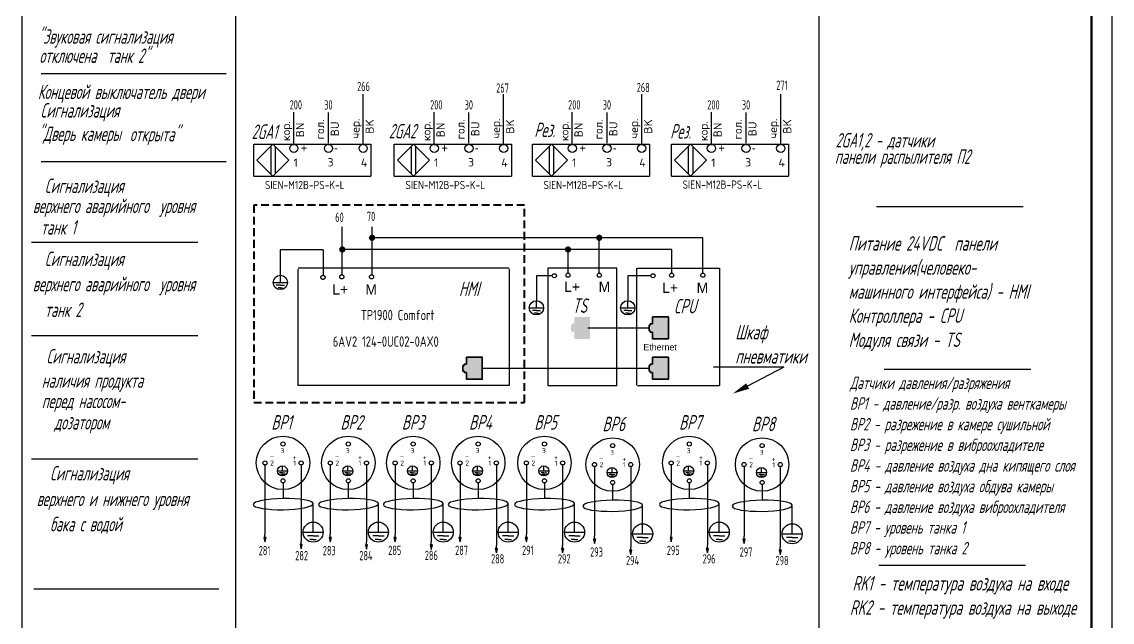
# Model space of a CAD drawing. Header units: millimetres. Extents: x 14016 to 19364, y 4274 to 5404.
# Drawn here: x 17319.6 to 17583.6, y 4425.7 to 4571 of the extents above; entities that cross this region are included whole.
import ezdxf

# ---------------------------------------------------------------- set-up
doc = ezdxf.new("R2010")
doc.units = ezdxf.units.MM
doc.header["$LTSCALE"] = 15
for name, pattern in [('ACAD_ISO02W100', [15, 12, -3]), ('DOT', [0.25, 0, -0.25]), ('HIDDEN2', [0.1875, 0.125, -0.0625])]:
    doc.linetypes.add(name, pattern=pattern)
for name, color, linetype, lineweight in [('0.35 TEXT', 7, 'Continuous', 35), ('0.4 ТЕКСТ', 7, 'Continuous', 40), ('LWT 0.6', 7, 'Continuous', 50)]:
    doc.layers.add(name, color=color, linetype=linetype, lineweight=lineweight)
doc.styles.add('33', font='gost.shx', dxfattribs={"width": 0.7, "oblique": 15, "height": 3.5})
doc.styles.add('34', font='gost.shx', dxfattribs={"width": 0.8, "oblique": 15, "height": 3.5})
doc.styles.add('NEWSTYLE1', font='TXT.SHX')
doc.styles.add('OPIS', font='TXT.SHX', dxfattribs={"height": 1.5})
doc.styles.add('OPSI', font='ISI-ROMANS_PL.SHX', dxfattribs={"height": 1.5})

# ---------------------------------------------------------------- blocks, each defined once
blk = doc.blocks.new('STRZALKA')
h = blk.add_hatch(color=256)
h.dxf.hatch_style = 2
h.paths.add_polyline_path([(0.73, 0), (0.73, -0.28), (1.8, 0), (0.73, 0.28)])
blk.add_line((0.73, 0), (0, 0))
blk.add_lwpolyline([(1.8, 0), (0.73, 0.28), (0.73, -0.28)], close=True)
blk = doc.blocks.new('UZIEMIENIE')
for p, q in [((0, 0), (4.85, 0)), ((2.43, 0), (2.43, 2.43)), ((2.43, -0.92), (1.05, -0.92)), ((2.43, -1.78), (1.64, -1.78)), ((2.43, -0.92), (3.8, -0.92)), ((2.43, -1.78), (3.21, -1.78))]:
    blk.add_line(p, q)
blk.add_circle((2.43, 0), 2.43)
blk = doc.blocks.new('11')
at = {"const_width": 0.75}
blk.add_lwpolyline([(-0.375, 0, 1), (0.375, 0, 1)], format="xyb", close=True, dxfattribs=at)

msp = doc.modelspace()

# ---------------------------------------------------------------- hatches: boundary and pattern name
h = msp.add_hatch(color=256)
h.dxf.hatch_style = 1
h.paths.add_polyline_path([(17453.38, 4494.3), (17457.2, 4494.3), (17457.2, 4499.62), (17453.38, 4499.62), (17453.38, 4497.95), (17452.79, 4497.95), (17452.79, 4497.66), (17452.52, 4497.66), (17452.52, 4496.92), (17452.52, 4496.23), (17452.79, 4496.23), (17452.79, 4495.93), (17453.38, 4495.93)])
h = msp.add_hatch(color=256)
h.dxf.hatch_style = 1
h.paths.add_polyline_path([(17472.32, 4494.3), (17476.14, 4494.3), (17476.14, 4499.62), (17472.32, 4499.62), (17472.32, 4497.95), (17471.73, 4497.95), (17471.73, 4497.66), (17471.46, 4497.66), (17471.46, 4496.92), (17471.46, 4496.23), (17471.73, 4496.23), (17471.73, 4495.93), (17472.32, 4495.93)])
h = msp.add_hatch(color=256)
h.dxf.hatch_style = 1
h.paths.add_polyline_path([(17427.26, 4484.53), (17431.08, 4484.53), (17431.08, 4489.85), (17427.26, 4489.85), (17427.26, 4488.18), (17426.67, 4488.18), (17426.67, 4487.89), (17426.39, 4487.89), (17426.39, 4487.15), (17426.39, 4486.46), (17426.67, 4486.46), (17426.67, 4486.16), (17427.26, 4486.16)])
h = msp.add_hatch(color=256)
h.dxf.hatch_style = 1
h.paths.add_polyline_path([(17472.32, 4484.53), (17476.14, 4484.53), (17476.14, 4489.85), (17472.32, 4489.85), (17472.32, 4488.18), (17471.73, 4488.18), (17471.73, 4487.89), (17471.46, 4487.89), (17471.46, 4487.15), (17471.46, 4486.46), (17471.73, 4486.46), (17471.73, 4486.16), (17472.32, 4486.16)])

# ---------------------------------------------------------------- linework, layer by layer
for p, q in [((17583.63, 4273.56, -0.04), (17583.63, 4867.56, -0.04)), ((17319.55, 4854.37, -0.04), (17319.55, 4281.57, -0.04)), ((17371.31, 4854.37, -0.04), (17371.31, 4281.57, -0.04)), ((17512.56, 4854.37, -0.04), (17512.56, 4311.58, -0.04)), ((17324.24, 4558.53, -0.04), (17369.05, 4558.53, -0.04)), ((17402.23, 4541.45, -0.06), (17402.23, 4553.51, -0.06)), ((17436.25, 4541.45, -0.06), (17436.25, 4553.51, -0.06)), ((17469.68, 4541.45, -0.06), (17469.68, 4553.51, -0.06)), ((17503.37, 4541.45, -0.06), (17503.37, 4553.51, -0.06)), ((17385.43, 4541.45, -0.06), (17385.43, 4549.14, -0.06)), ((17393.83, 4541.69, -0.06), (17393.83, 4549.09, -0.06)), ((17419.44, 4541.45, -0.06), (17419.44, 4549.14, -0.06)), ((17427.85, 4541.69, -0.06), (17427.85, 4549.09, -0.06)), ((17452.87, 4541.45, -0.06), (17452.87, 4549.14, -0.06)), ((17461.28, 4541.69, -0.06), (17461.28, 4549.09, -0.06)), ((17486.57, 4541.45, -0.06), (17486.57, 4549.14, -0.06)), ((17494.97, 4541.69, -0.06), (17494.97, 4549.09, -0.06)), ((17375.76, 4541.42, -0.06), (17404.11, 4541.42, -0.06)), ((17375.76, 4533.69, -0.06), (17375.76, 4541.42, -0.06)), ((17380.36, 4541.42, -0.06), (17376.49, 4537.55, -0.06)), ((17379.83, 4540.89, -0.06), (17379.83, 4534.22, -0.06)), ((17380.36, 4541.42, -0.06), (17384.23, 4537.55, -0.06)), ((17380.89, 4540.89, -0.06), (17380.89, 4534.22, -0.06)), ((17385.43, 4541.42, -0.06), (17385.43, 4541.19, -0.06)), ((17393.83, 4541.42, -0.06), (17393.83, 4541.19, -0.06)), ((17402.23, 4541.42, -0.06), (17402.23, 4541.19, -0.06)), ((17404.11, 4541.42, -0.06), (17404.11, 4533.69, -0.06)), ((17409.77, 4541.42, -0.06), (17438.13, 4541.42, -0.06)), ((17409.77, 4533.69, -0.06), (17409.77, 4541.42, -0.06)), ((17414.38, 4541.42, -0.06), (17410.51, 4537.55, -0.06)), ((17413.85, 4540.89, -0.06), (17413.85, 4534.22, -0.06)), ((17414.38, 4541.42, -0.06), (17418.25, 4537.55, -0.06)), ((17414.91, 4540.89, -0.06), (17414.91, 4534.22, -0.06)), ((17419.44, 4541.42, -0.06), (17419.44, 4541.19, -0.06)), ((17427.85, 4541.42, -0.06), (17427.85, 4541.19, -0.06)), ((17436.25, 4541.42, -0.06), (17436.25, 4541.19, -0.06)), ((17438.13, 4541.42, -0.06), (17438.13, 4533.69, -0.06)), ((17443.2, 4541.42, -0.06), (17471.56, 4541.42, -0.06)), ((17443.2, 4533.69, -0.06), (17443.2, 4541.42, -0.06)), ((17447.81, 4541.42, -0.06), (17443.94, 4537.55, -0.06)), ((17447.28, 4540.89, -0.06), (17447.28, 4534.22, -0.06)), ((17447.81, 4541.42, -0.06), (17451.68, 4537.55, -0.06)), ((17448.34, 4540.89, -0.06), (17448.34, 4534.22, -0.06)), ((17452.87, 4541.42, -0.06), (17452.87, 4541.19, -0.06)), ((17461.28, 4541.42, -0.06), (17461.28, 4541.19, -0.06)), ((17469.68, 4541.42, -0.06), (17469.68, 4541.19, -0.06)), ((17471.56, 4541.42, -0.06), (17471.56, 4533.69, -0.06)), ((17476.9, 4541.42, -0.06), (17505.25, 4541.42, -0.06)), ((17476.9, 4533.69, -0.06), (17476.9, 4541.42, -0.06)), ((17481.5, 4541.42, -0.06), (17477.64, 4537.55, -0.06)), ((17480.97, 4540.89, -0.06), (17480.97, 4534.22, -0.06)), ((17481.5, 4541.42, -0.06), (17485.37, 4537.55, -0.06)), ((17482.04, 4540.89, -0.06), (17482.04, 4534.22, -0.06)), ((17486.57, 4541.42, -0.06), (17486.57, 4541.19, -0.06)), ((17494.97, 4541.42, -0.06), (17494.97, 4541.19, -0.06)), ((17503.37, 4541.42, -0.06), (17503.37, 4541.19, -0.06)), ((17505.25, 4541.42, -0.06), (17505.25, 4533.69, -0.06)), ((17324.24, 4537.27, -0.04), (17369.05, 4537.27, -0.04)), ((17376.49, 4537.55, -0.06), (17380.36, 4533.69, -0.06)), ((17384.23, 4537.55, -0.06), (17380.36, 4533.69, -0.06)), ((17410.51, 4537.55, -0.06), (17414.38, 4533.69, -0.06)), ((17418.25, 4537.55, -0.06), (17414.38, 4533.69, -0.06)), ((17443.94, 4537.55, -0.06), (17447.81, 4533.69, -0.06)), ((17451.68, 4537.55, -0.06), (17447.81, 4533.69, -0.06)), ((17477.64, 4537.55, -0.06), (17481.5, 4533.69, -0.06)), ((17485.37, 4537.55, -0.06), (17481.5, 4533.69, -0.06)), ((17375.76, 4533.69, -0.06), (17404.11, 4533.69, -0.06)), ((17409.77, 4533.69, -0.06), (17438.13, 4533.69, -0.06)), ((17443.2, 4533.69, -0.06), (17471.56, 4533.69, -0.06)), ((17476.9, 4533.69, -0.06), (17505.25, 4533.69, -0.06)), ((17526.54, 4526.35, -0.02), (17562.06, 4526.35, -0.02)), ((17397.16, 4509.82, -0.02), (17397.16, 4521.46, -0.02)), ((17404.4, 4509.82, -0.02), (17404.4, 4521.46, -0.02)), ((17484.49, 4518.77, -0.02), (17404.4, 4518.77, -0.02)), ((17459.4, 4510.21, -0.02), (17459.4, 4518.77, -0.02)), ((17484.49, 4510.21, -0.02), (17484.49, 4518.77, -0.02)), ((17321.93, 4517.73, -0.04), (17362.19, 4517.73, -0.04)), ((17476.95, 4515.94, -0.02), (17397.16, 4515.94, -0.02)), ((17451.85, 4510.21, -0.02), (17451.85, 4515.94, -0.02)), ((17476.95, 4510.21, -0.02), (17476.95, 4515.94, -0.02)), ((17468.46, 4511.41, -0.02), (17468.46, 4483.07, -0.02)), ((17468.67, 4511.41, -0.02), (17488.56, 4511.41, -0.02)), ((17488.56, 4511.41, -0.02), (17488.56, 4483.03, -0.02)), ((17448.01, 4509.58, -0.02), (17444.19, 4509.58, -0.02)), ((17444.19, 4509.58, -0.02), (17444.19, 4503.44, -0.02)), ((17471.92, 4509.58, -0.02), (17466.31, 4509.58, -0.02)), ((17466.31, 4509.58, -0.02), (17466.31, 4503.44, -0.02)), ((17321.93, 4495.13, -0.04), (17362.19, 4495.13, -0.04)), ((17456.61, 4496.96, -0.02), (17471.46, 4496.96, -0.02)), ((17431.08, 4487.19, -0.02), (17471.46, 4487.19, -0.02)), ((17504.12, 4487.48, -0.02), (17487.07, 4487.48, -0.02)), ((17504.12, 4487.48, -0.02), (17495.33, 4482.88, -0.02)), ((17528.41, 4486.94, -0.02), (17563.93, 4486.94, -0.02)), ((17468.67, 4483.03, -0.02), (17488.56, 4483.03, -0.02)), ((17321.93, 4465.28, -0.04), (17362.19, 4465.28, -0.04)), ((17378.44, 4463.78, -0.02), (17378.44, 4446.94, -0.02)), ((17387.21, 4463.78, -0.02), (17387.21, 4445.25, -0.02)), ((17394.26, 4463.78, -0.02), (17394.26, 4446.94, -0.02)), ((17403.03, 4463.78, -0.02), (17403.03, 4445.21, -0.02)), ((17409.96, 4463.78, -0.02), (17409.96, 4446.94, -0.02)), ((17418.73, 4463.78, -0.02), (17418.73, 4445.14, -0.02)), ((17425.7, 4463.78, -0.02), (17425.7, 4446.94, -0.02)), ((17434.48, 4463.78, -0.02), (17434.48, 4444.31, -0.02)), ((17441.76, 4463.78, -0.02), (17441.76, 4446.94, -0.02)), ((17450.53, 4463.78, -0.02), (17450.53, 4444.31, -0.02)), ((17458.26, 4463.38, -0.02), (17458.26, 4446.54, -0.02)), ((17467.03, 4463.38, -0.02), (17467.03, 4443.91, -0.02)), ((17476.82, 4463.78, -0.02), (17476.82, 4446.94, -0.02)), ((17485.59, 4463.78, -0.02), (17485.59, 4444.31, -0.02)), ((17494.47, 4463.38, -0.02), (17494.47, 4446.54, -0.02)), ((17503.24, 4463.38, -0.02), (17503.24, 4443.91, -0.02)), ((17382.82, 4459.44, -0.02), (17382.82, 4455.67, -0.02)), ((17398.63, 4459.44, -0.02), (17398.63, 4455.67, -0.02)), ((17414.34, 4459.44, -0.02), (17414.34, 4455.67, -0.02)), ((17430.08, 4459.44, -0.02), (17430.08, 4455.67, -0.02)), ((17446.13, 4459.44, -0.02), (17446.13, 4455.67, -0.02)), ((17462.64, 4459.04, -0.02), (17462.64, 4455.26, -0.02)), ((17481.2, 4459.44, -0.02), (17481.2, 4455.67, -0.02)), ((17498.85, 4459.04, -0.02), (17498.85, 4455.26, -0.02)), ((17527.08, 4439.51, -0.02), (17562.6, 4439.51, -0.02)), ((17322.47, 4433.78, -0.04), (17367.28, 4433.78, -0.04))]:
    msp.add_line(p, q)
at = {"lineweight": 25}
for p, q in [((17392.5, 4515.83, -0.02), (17382.16, 4515.83, -0.02)), ((17382.16, 4515.83, -0.02), (17382.16, 4509.69, -0.02)), ((17392.5, 4515.83, -0.02), (17392.5, 4509.69, -0.02)), ((17390.09, 4449.95, -0.02), (17390.09, 4454.48, -0.02)), ((17405.91, 4449.95, -0.02), (17405.91, 4454.48, -0.02)), ((17421.61, 4449.95, -0.02), (17421.61, 4454.48, -0.02)), ((17437.36, 4449.95, -0.02), (17437.36, 4454.48, -0.02)), ((17453.41, 4449.95, -0.02), (17453.41, 4454.48, -0.02)), ((17469.91, 4449.55, -0.02), (17469.91, 4454.07, -0.02)), ((17488.47, 4449.95, -0.02), (17488.47, 4454.48, -0.02)), ((17506.12, 4449.55, -0.02), (17506.12, 4454.07, -0.02))]:
    msp.add_line(p, q, dxfattribs=at)
at = {"linetype": 'ACAD_ISO02W100'}
for p, q in [((17386.41, 4511.19, -0.02), (17386.41, 4483.03, -0.02)), ((17437.62, 4511.41, -0.02), (17386.46, 4511.41, -0.02)), ((17437.62, 4511.19, -0.02), (17437.62, 4483.03, -0.02)), ((17437.62, 4483.03, -0.02), (17386.41, 4483.03, -0.02))]:
    msp.add_line(p, q, dxfattribs=at)
at = {"elevation": -0.02}
msp.add_lwpolyline([(17446.92, 4483.03), (17463.63, 4483.03), (17463.63, 4511.41), (17446.92, 4511.41)], close=True, dxfattribs=at)
msp.add_lwpolyline([(17495.33, 4482.88, 1.5, 0, 0), (17491.77, 4481.06, 0, 0, 0)], format="xyseb", dxfattribs=at)
for centre, radius in [((17385.43, 4540.42, -0.06), 1), ((17393.83, 4540.42, -0.06), 1), ((17402.23, 4540.42, -0.06), 1), ((17419.44, 4540.42, -0.06), 1), ((17427.85, 4540.42, -0.06), 1), ((17436.25, 4540.42, -0.06), 1), ((17452.87, 4540.42, -0.06), 1), ((17461.28, 4540.42, -0.06), 1), ((17469.68, 4540.42, -0.06), 1), ((17486.57, 4540.42, -0.06), 1), ((17494.97, 4540.42, -0.06), 1), ((17503.37, 4540.42, -0.06), 1), ((17448.51, 4509.58, -0.02), 0.5), ((17451.85, 4509.71, -0.02), 0.5), ((17459.4, 4509.71, -0.02), 0.5), ((17472.42, 4509.58, -0.02), 0.5), ((17476.95, 4509.71, -0.02), 0.5), ((17484.49, 4509.71, -0.02), 0.5), ((17382.82, 4464.28, -0.02), 6.47), ((17398.63, 4464.28, -0.02), 6.47), ((17414.34, 4464.28, -0.02), 6.47), ((17430.08, 4464.28, -0.02), 6.47), ((17446.13, 4464.28, -0.02), 6.47), ((17462.64, 4463.88, -0.02), 6.47), ((17481.2, 4464.28, -0.02), 6.47), ((17498.85, 4463.88, -0.02), 6.47)]:
    msp.add_circle(centre, radius)
at = {"linetype": 'ACAD_ISO02W100'}
for centre in [(17392.5, 4509.19, -0.02), (17397.04, 4509.32, -0.02), (17404.27, 4509.32, -0.02)]:
    msp.add_circle(centre, 0.5, dxfattribs=at)
at = {"ltscale": 0.2}
for centre in [(17382.82, 4468.87, -0.02), (17398.63, 4468.87, -0.02), (17414.34, 4468.87, -0.02), (17430.08, 4468.87, -0.02), (17446.13, 4468.87, -0.02), (17462.64, 4468.47, -0.02), (17481.2, 4468.87, -0.02), (17498.85, 4468.47, -0.02), (17378.44, 4464.28, -0.02), (17387.21, 4464.28, -0.02), (17394.26, 4464.28, -0.02), (17403.03, 4464.28, -0.02), (17409.96, 4464.28, -0.02), (17418.73, 4464.28, -0.02), (17425.7, 4464.28, -0.02), (17434.48, 4464.28, -0.02), (17441.76, 4464.28, -0.02), (17450.53, 4464.28, -0.02), (17458.26, 4463.88, -0.02), (17467.03, 4463.88, -0.02), (17476.82, 4464.28, -0.02), (17485.59, 4464.28, -0.02), (17494.47, 4463.88, -0.02), (17503.24, 4463.88, -0.02), (17382.82, 4459.94, -0.02), (17398.63, 4459.94, -0.02), (17414.34, 4459.94, -0.02), (17430.08, 4459.94, -0.02), (17446.13, 4459.94, -0.02), (17481.2, 4459.94, -0.02), (17462.64, 4459.54, -0.02), (17498.85, 4459.54, -0.02)]:
    msp.add_circle(centre, 0.5, dxfattribs=at)
at = {"lineweight": 25, "extrusion": (0, 0, -1)}
for centre in [(17382.84, 4454.31, -0.02), (17398.66, 4454.31, -0.02), (17414.36, 4454.31, -0.02), (17430.1, 4454.31, -0.02), (17446.16, 4454.31, -0.02), (17462.66, 4453.91, -0.02), (17481.22, 4454.31, -0.02), (17498.87, 4453.91, -0.02)]:
    msp.add_ellipse(centre, major_axis=(7.25, 0.11), ratio=0.187281, dxfattribs=at)
at = {"layer": '0.35 TEXT'}
for p, q in [((17471.73, 4497.66, -0.02), (17471.46, 4497.66, -0.02)), ((17471.46, 4497.66, -0.02), (17471.46, 4496.92, -0.02)), ((17472.32, 4497.95, -0.02), (17471.73, 4497.95, -0.02)), ((17471.73, 4497.95, -0.02), (17471.73, 4497.66, -0.02)), ((17471.46, 4496.23, -0.02), (17471.46, 4496.96, -0.02)), ((17471.73, 4496.23, -0.02), (17471.46, 4496.23, -0.02)), ((17471.73, 4495.93, -0.02), (17471.73, 4496.23, -0.02)), ((17472.32, 4495.93, -0.02), (17471.73, 4495.93, -0.02)), ((17426.67, 4487.89, -0.02), (17426.39, 4487.89, -0.02)), ((17426.39, 4487.89, -0.02), (17426.39, 4487.15, -0.02)), ((17426.39, 4486.46, -0.02), (17426.39, 4487.19, -0.02)), ((17427.26, 4488.18, -0.02), (17426.67, 4488.18, -0.02)), ((17426.67, 4488.18, -0.02), (17426.67, 4487.89, -0.02)), ((17471.73, 4487.89, -0.02), (17471.46, 4487.89, -0.02)), ((17471.46, 4487.89, -0.02), (17471.46, 4487.15, -0.02)), ((17471.46, 4486.46, -0.02), (17471.46, 4487.19, -0.02)), ((17472.32, 4488.18, -0.02), (17471.73, 4488.18, -0.02)), ((17471.73, 4488.18, -0.02), (17471.73, 4487.89, -0.02)), ((17426.67, 4486.46, -0.02), (17426.39, 4486.46, -0.02)), ((17426.67, 4486.16, -0.02), (17426.67, 4486.46, -0.02)), ((17427.26, 4486.16, -0.02), (17426.67, 4486.16, -0.02)), ((17471.73, 4486.46, -0.02), (17471.46, 4486.46, -0.02)), ((17471.73, 4486.16, -0.02), (17471.73, 4486.46, -0.02)), ((17472.32, 4486.16, -0.02), (17471.73, 4486.16, -0.02))]:
    msp.add_line(p, q, dxfattribs=at)
at = {"layer": '0.35 TEXT', "elevation": -0.02}
for points in [[(17472.32, 4497.95), (17472.32, 4499.62), (17476.14, 4499.62), (17476.14, 4494.3), (17472.32, 4494.3), (17472.32, 4495.93)], [(17427.26, 4488.18), (17427.26, 4489.85), (17431.08, 4489.85), (17431.08, 4484.53), (17427.26, 4484.53), (17427.26, 4486.16)], [(17472.32, 4488.18), (17472.32, 4489.85), (17476.14, 4489.85), (17476.14, 4484.53), (17472.32, 4484.53), (17472.32, 4486.16)]]:
    msp.add_lwpolyline(points, dxfattribs=at)
at = {"layer": '0.4 ТЕКСТ', "linetype": 'HIDDEN2', "elevation": -0.02}
msp.add_lwpolyline([(17375.72, 4478.93), (17441.28, 4478.93), (17441.28, 4526.69), (17375.72, 4526.69)], close=True, dxfattribs=at)
at = {"layer": 'LWT 0.6'}
msp.add_line((17578.63, 4862.56, -0.04), (17578.63, 4278.56, -0.04), dxfattribs=at)

# ---------------------------------------------------------------- block references
for name, p in [('11', (17404.4, 4518.77, -0.02)), ('11', (17459.4, 4518.77, -0.02)), ('11', (17397.16, 4515.94, -0.02)), ('11', (17451.85, 4515.94, -0.02)), ('UZIEMIENIE', (17387.67, 4447.53, -0.02)), ('UZIEMIENIE', (17403.48, 4447.53, -0.02)), ('UZIEMIENIE', (17419.19, 4447.53, -0.02)), ('UZIEMIENIE', (17434.93, 4447.53, -0.02)), ('UZIEMIENIE', (17450.98, 4447.53, -0.02)), ('UZIEMIENIE', (17486.04, 4447.53, -0.02)), ('UZIEMIENIE', (17467.48, 4447.12, -0.02)), ('UZIEMIENIE', (17503.69, 4447.12, -0.02))]:
    msp.add_blockref(name, p)
for p, xscale, yscale, zscale in [((17380.44, 4507.96, -0.02), 0.711002539814217, 0.711002539817855, 0.7110025398181037), ((17442.46, 4501.81, -0.02), 0.711002539817855, 0.711002539817855, 0.711002539817855), ((17464.58, 4501.81, -0.02), 0.711002539817855, 0.711002539817855, 0.711002539817855), ((17381.46, 4462.34, -0.02), 0.5, 0.5, 0.5), ((17397.28, 4462.34, -0.02), 0.5, 0.5, 0.5), ((17412.98, 4462.34, -0.02), 0.5, 0.5, 0.5), ((17428.73, 4462.34, -0.02), 0.5, 0.5, 0.5), ((17444.78, 4462.34, -0.02), 0.5, 0.5, 0.5), ((17461.28, 4461.94, -0.02), 0.5, 0.5, 0.5), ((17479.84, 4462.34, -0.02), 0.5, 0.5, 0.5), ((17497.49, 4461.94, -0.02), 0.5, 0.5, 0.5)]:
    msp.add_blockref('UZIEMIENIE', p, dxfattribs=dict(xscale=xscale, yscale=yscale, zscale=zscale))
at = {"linetype": 'ACAD_ISO02W100', "rotation": 270}
for p in [(17378.44, 4446.94, -0.02), (17387.21, 4445.25, -0.02), (17394.26, 4446.94, -0.02), (17403.03, 4445.21, -0.02), (17409.96, 4446.94, -0.02), (17418.73, 4445.14, -0.02), (17425.7, 4446.94, -0.02), (17441.76, 4446.94, -0.02), (17458.26, 4446.54, -0.02), (17476.82, 4446.94, -0.02), (17494.47, 4446.54, -0.02), (17434.48, 4444.31, -0.02), (17450.53, 4444.31, -0.02), (17467.03, 4443.91, -0.02), (17485.59, 4444.31, -0.02), (17503.24, 4443.91, -0.02)]:
    msp.add_blockref('STRZALKA', p, dxfattribs=at)

# ---------------------------------------------------------------- texts
at = {"char_height": 2, "width": 19.057, "attachment_point": 1, "rotation": 90, "style": 'OPIS'}
for s, insert in [('кор.', (17382.52, 4542.16, -0.06)), ('BN', (17385.93, 4543.08, -0.06)), ('гол.', (17390.78, 4542.56, -0.06)), ('BU', (17394.36, 4543.33, -0.06)), ('BK', (17402.79, 4543.96, -0.06)), ('кор.', (17416.54, 4542.16, -0.06)), ('BN', (17419.95, 4543.08, -0.06)), ('гол.', (17424.79, 4542.56, -0.06)), ('BU', (17428.37, 4543.33, -0.06)), ('чер.', (17433.37, 4542.78, -0.06)), ('BK', (17436.8, 4543.96, -0.06)), ('кор.', (17449.97, 4542.16, -0.06)), ('BN', (17453.38, 4543.08, -0.06)), ('гол.', (17458.22, 4542.56, -0.06)), ('BU', (17461.8, 4543.33, -0.06)), ('чер.', (17466.8, 4542.78, -0.06)), ('BK', (17470.23, 4543.96, -0.06)), ('кор.', (17483.66, 4542.16, -0.06)), ('BN', (17487.07, 4543.08, -0.06)), ('гол.', (17491.92, 4542.56, -0.06)), ('BU', (17495.5, 4543.33, -0.06)), ('чер.', (17500.49, 4542.78, -0.06)), ('BK', (17503.93, 4543.96, -0.06))]:
    msp.add_mtext(s, dxfattribs=dict(at, insert=insert))
at = {"lineweight": 0, "insert": (17399.35, 4542.78, -0.06), "char_height": 2, "width": 19.057, "attachment_point": 1, "rotation": 90, "style": 'OPIS'}
msp.add_mtext('чер.', dxfattribs=at)
at = {"linetype": 'DOT', "attachment_point": 1}
for s, insert, char_height, width, style in [('+', (17387.13, 4541.48, -0.06), 2, 1.7, 'OPSI'), ('-', (17395.23, 4541.54, -0.06), 2, 1.7, 'OPSI'), ('+', (17421.15, 4541.48, -0.06), 2, 1.7, 'OPSI'), ('-', (17429.25, 4541.54, -0.06), 2, 1.7, 'OPSI'), ('+', (17454.58, 4541.48, -0.06), 2, 1.7, 'OPSI'), ('-', (17462.68, 4541.54, -0.06), 2, 1.7, 'OPSI'), ('+', (17488.27, 4541.48, -0.06), 2, 1.7, 'OPSI'), ('-', (17496.38, 4541.54, -0.06), 2, 1.7, 'OPSI'), ('-', (17379.56, 4466.66, -0.02), 1.5, 1.3, 'NEWSTYLE1'), ('3', (17382.21, 4467.85, -0.02), 1.2, 1.3, 'NEWSTYLE1'), ('+', (17385.1, 4466.41, -0.02), 1.5, 1.3, 'NEWSTYLE1'), ('-', (17395.37, 4466.66, -0.02), 1.5, 1.3, 'NEWSTYLE1'), ('3', (17398.03, 4467.85, -0.02), 1.2, 1.3, 'NEWSTYLE1'), ('+', (17400.91, 4466.41, -0.02), 1.5, 1.3, 'NEWSTYLE1'), ('-', (17411.08, 4466.66, -0.02), 1.5, 1.3, 'NEWSTYLE1'), ('3', (17413.73, 4467.85, -0.02), 1.2, 1.3, 'NEWSTYLE1'), ('+', (17416.62, 4466.41, -0.02), 1.5, 1.3, 'NEWSTYLE1'), ('-', (17426.82, 4466.66, -0.02), 1.5, 1.3, 'NEWSTYLE1'), ('3', (17429.47, 4467.85, -0.02), 1.2, 1.3, 'NEWSTYLE1'), ('+', (17432.36, 4466.41, -0.02), 1.5, 1.3, 'NEWSTYLE1'), ('-', (17442.87, 4466.66, -0.02), 1.5, 1.3, 'NEWSTYLE1'), ('3', (17445.53, 4467.85, -0.02), 1.2, 1.3, 'NEWSTYLE1'), ('+', (17448.41, 4466.41, -0.02), 1.5, 1.3, 'NEWSTYLE1'), ('3', (17462.03, 4467.44, -0.02), 1.2, 1.3, 'NEWSTYLE1'), ('-', (17477.94, 4466.66, -0.02), 1.5, 1.3, 'NEWSTYLE1'), ('3', (17480.59, 4467.85, -0.02), 1.2, 1.3, 'NEWSTYLE1'), ('+', (17483.48, 4466.41, -0.02), 1.5, 1.3, 'NEWSTYLE1'), ('3', (17498.24, 4467.44, -0.02), 1.2, 1.3, 'NEWSTYLE1'), ('2', (17379.68, 4464.85, -0.02), 1.2, 1.3, 'NEWSTYLE1'), ('1', (17385.28, 4464.83, -0.02), 1.2, 1.3, 'NEWSTYLE1'), ('2', (17395.49, 4464.85, -0.02), 1.2, 1.3, 'NEWSTYLE1'), ('1', (17401.1, 4464.83, -0.02), 1.2, 1.3, 'NEWSTYLE1'), ('2', (17411.2, 4464.85, -0.02), 1.2, 1.3, 'NEWSTYLE1'), ('1', (17416.81, 4464.83, -0.02), 1.2, 1.3, 'NEWSTYLE1'), ('2', (17426.94, 4464.85, -0.02), 1.2, 1.3, 'NEWSTYLE1'), ('1', (17432.55, 4464.83, -0.02), 1.2, 1.3, 'NEWSTYLE1'), ('2', (17442.99, 4464.85, -0.02), 1.2, 1.3, 'NEWSTYLE1'), ('1', (17448.6, 4464.83, -0.02), 1.2, 1.3, 'NEWSTYLE1'), ('-', (17459.37, 4466.26, -0.02), 1.5, 1.3, 'NEWSTYLE1'), ('2', (17459.49, 4464.44, -0.02), 1.2, 1.3, 'NEWSTYLE1'), ('+', (17464.91, 4466.01, -0.02), 1.5, 1.3, 'NEWSTYLE1'), ('1', (17465.1, 4464.42, -0.02), 1.2, 1.3, 'NEWSTYLE1'), ('2', (17478.06, 4464.85, -0.02), 1.2, 1.3, 'NEWSTYLE1'), ('1', (17483.66, 4464.83, -0.02), 1.2, 1.3, 'NEWSTYLE1'), ('-', (17495.59, 4466.26, -0.02), 1.5, 1.3, 'NEWSTYLE1'), ('2', (17495.71, 4464.44, -0.02), 1.2, 1.3, 'NEWSTYLE1'), ('+', (17501.13, 4466.01, -0.02), 1.5, 1.3, 'NEWSTYLE1'), ('1', (17501.31, 4464.42, -0.02), 1.2, 1.3, 'NEWSTYLE1')]:
    msp.add_mtext(s, dxfattribs=dict(at, insert=insert, char_height=char_height, width=width, style=style))
at = {"attachment_point": 1}
for s, insert, char_height, width, style in [('{\\W0.8;SIEN-M12B-PS-K-L}', (17378.44, 4532.55, -0.06), 2, 19.057, 'OPIS'), ('{\\W0.8;SIEN-M12B-PS-K-L}', (17412.46, 4532.55, -0.06), 2, 19.057, 'OPIS'), ('{\\W0.8;SIEN-M12B-PS-K-L}', (17445.89, 4532.55, -0.06), 2, 19.057, 'OPIS'), ('{\\W0.8;SIEN-M12B-PS-K-L}', (17479.58, 4532.65, -0.06), 2, 19.057, 'OPIS'), ('L+', (17450.93, 4508.16, -0.02), 2.503, 11.3751, 'OPSI'), ('M', (17459.26, 4508.16, -0.02), 2.5, 0.9114, 'OPSI'), ('L+', (17474.66, 4507.92, -0.02), 2.503, 11.3751, 'OPSI'), ('M', (17482.99, 4507.92, -0.02), 2.5, 0.9114, 'OPSI')]:
    msp.add_mtext(s, dxfattribs=dict(at, insert=insert, char_height=char_height, width=width, style=style))
at = {"lineweight": 0, "attachment_point": 1, "style": 'OPSI'}
for s, insert, char_height, width in [('L+', (17394.75, 4507.53, -0.02), 2.503, 11.3751), ('M', (17402.77, 4507.53, -0.02), 2.5, 0.9114)]:
    msp.add_mtext(s, dxfattribs=dict(at, insert=insert, char_height=char_height, width=width))
at = {"style": 'OPIS', "flags": 4}
for tag, p in [('1', (17385.37, 4535.97, -0.06)), ('3', (17393.6, 4536.06, -0.06)), ('4', (17401.66, 4535.97, -0.06)), ('1', (17419.39, 4535.97, -0.06)), ('3', (17427.62, 4536.06, -0.06)), ('4', (17435.67, 4535.97, -0.06)), ('1', (17452.82, 4535.97, -0.06)), ('3', (17461.05, 4536.06, -0.06)), ('4', (17469.1, 4535.97, -0.06)), ('1', (17486.52, 4535.97, -0.06)), ('3', (17494.74, 4536.06, -0.06)), ('4', (17502.8, 4535.97, -0.06))]:
    msp.add_attdef(tag, p, 'Z', height=2, dxfattribs=at)
at = {"layer": '0.35 TEXT', "style": '34', "oblique": 15, "width": 0.75}
for s, p in [('"Звуковая сигнализация', (17323.49, 4565.75, -0.04)), ('отключена  танк 2"', (17323.83, 4561.1, -0.04)), ('Концевой выключатель двери', (17323.44, 4552.36, -0.04)), ('Сигнализация', (17324.08, 4547.88, -0.04)), ('"Дверь камеры', (17323.54, 4542.21, -0.04)), ('открыта"', (17345.74, 4542.12, -0.04)), ('2GA1', (17375.22, 4542.7, -0.06)), ('2GA2', (17408.43, 4542.82, -0.06)), ('Рез.', (17443.68, 4543.16, -0.06)), ('Рез.', (17476.58, 4542.79, -0.06)), ('2GA1,2 - датчики ', (17516.63, 4540.63, -0.06)), ('панели распылителя П2', (17516.47, 4536.67, -0.06)), ('Сигнализация', (17325.13, 4529.61, -0.04)), ('верхнего аварийного  уровня', (17322.21, 4524.75, -0.04)), ('танк 1', (17324.15, 4519.55, -0.04)), ('Сигнализация', (17325.13, 4511.92, -0.04)), ('верхнего аварийного  уровня', (17322.21, 4505.82, -0.04)), ('танк 2', (17325.13, 4499.61, -0.04)), ('Сигнализация', (17325.53, 4488.35, -0.04)), ('наличия продукта', (17324.39, 4482.48, -0.04)), ('перед насосом-', (17324.39, 4477.53, -0.04)), ('дозатором', (17327.4, 4472.36, -0.04)), ('Сигнализация', (17326.4, 4460.03, -0.04)), ('верхнего и нижнего уровня', (17323.15, 4453.81, -0.04)), ('бака с водой', (17326.4, 4447.72, -0.04))]:
    msp.add_text(s, height=3.5, dxfattribs=at).set_placement(p)
at = {"layer": '0.35 TEXT', "style": '33'}
for s, height, width, p in [('266', 2.25, 0.774574, (17400.76, 4554.29, -0.06)), ('267', 2.25, 0.774574, (17434.44, 4553.9, -0.06)), ('268', 2.25, 0.774574, (17468.48, 4554.03, -0.06)), ('271', 2.25, 0.774574, (17502.28, 4554.58, -0.06)), ('200', 2.25, 0.774574, (17384.43, 4549.83, -0.06)), ('30', 2.25, 0.774574, (17392.8, 4549.81, -0.06)), ('200', 2.25, 0.774574, (17418.45, 4549.83, -0.06)), ('30', 2.25, 0.774574, (17426.81, 4549.81, -0.06)), ('200', 2.25, 0.774574, (17451.88, 4549.83, -0.06)), ('30', 2.25, 0.774574, (17460.25, 4549.81, -0.06)), ('200', 2.25, 0.774574, (17485.57, 4549.83, -0.06)), ('30', 2.25, 0.774574, (17493.94, 4549.81, -0.06)), ('60', 2.25, 0.774574, (17395.46, 4522.61, -0.02)), ('70', 2.25, 0.774574, (17403.13, 4522.82, -0.02)), ('TP1900 Comfort', 2.5, 0.913392, (17401.65, 4498.82, -0.02)), ('6AV2 124-0UC02-0AX0 ', 2.5, 0.913392, (17394.87, 4492.4, -0.02)), ('281', 2.25, 0.774574, (17376.93, 4441.93, -0.02)), ('282', 2.25, 0.774574, (17385.78, 4440.71, -0.02)), ('283', 2.25, 0.774574, (17392.45, 4441.93, -0.02)), ('284', 2.25, 0.774574, (17401.3, 4440.71, -0.02)), ('285', 2.25, 0.774574, (17408.31, 4442, -0.02)), ('286', 2.25, 0.774574, (17417.16, 4440.78, -0.02)), ('287', 2.25, 0.774574, (17424.51, 4442, -0.02)), ('288', 2.25, 0.774574, (17433.2, 4439.94, -0.02)), ('291', 2.25, 0.774574, (17440.7, 4442, -0.02)), ('292', 2.25, 0.774574, (17449.39, 4439.94, -0.02)), ('293', 2.25, 0.774574, (17457.2, 4441.59, -0.02)), ('295', 2.25, 0.774574, (17475.76, 4442, -0.02)), ('296', 2.25, 0.774574, (17484.45, 4439.94, -0.02)), ('297', 2.25, 0.774574, (17493.41, 4441.59, -0.02)), ('294', 2.25, 0.774574, (17465.89, 4439.53, -0.02)), ('298', 2.25, 0.774574, (17502.1, 4439.53, -0.02))]:
    msp.add_text(s, height=height, dxfattribs=dict(at, width=width)).set_placement(p)
at = {"layer": '0.35 TEXT', "attachment_point": 1}
for s, insert, char_height, width, style in [('Питание 24VDC  панели управления(человеко-\\Pмашинного интерфейса) - HMI\\PКонтроллера - CPU\\PМодуля связи - TS', (17519.82, 4519.17, -0.02), 3.5, 49.2714, '34'), ('HMI', (17425.43, 4508.16, -0.02), 3.5, 23.7196, '34'), ('TS ', (17452.88, 4504.09, -0.02), 3.5, 23.7196, '34'), ('CPU ', (17477.45, 4503.97, -0.02), 3.5, 23.7196, '34'), ('Шкаф \\Pпневматики ', (17492.34, 4497.67, -0.02), 3.5, 23.7196, '34'), ('Ethernet', (17470.1, 4493.1, -0.02), 1.6, 23.4711, 'OPSI'), ('\\pt0.75;Датчики давления/разряжения\\PBP1 - давление/разр. воздуха венткамеры\\PBP2 - разрежение в камере сушильной\\PBP3 - разрежение в виброохладителе\\PBP4 - давление воздуха дна кипящего слоя\\PBP5 - давление воздуха обдува камеры\\PBP6 - давление воздуха виброохладителя\\PBP7 - уровень танка 1\\PBP8 - уровень танка 2\\P\\P\\P\\P\\P\\P\\P   ', (17520.13, 4485.16, -0.02), 3, 57.6602, '34'), ('BP1', (17380, 4475.85, -0.02), 3.5, 23.7196, '34'), ('BP2', (17396.74, 4475.85, -0.02), 3.5, 23.7196, '34'), ('BP3', (17411.6, 4475.85, -0.02), 3.5, 23.7196, '34'), ('BP4', (17427.88, 4475.85, -0.02), 3.5, 23.7196, '34'), ('BP5', (17443.69, 4475.85, -0.02), 3.5, 23.7196, '34'), ('BP6', (17460.19, 4475.45, -0.02), 3.5, 23.7196, '34'), ('BP7', (17478.75, 4475.85, -0.02), 3.5, 23.7196, '34'), ('BP8', (17496.4, 4475.45, -0.02), 3.5, 23.7196, '34'), ('RK1 - температура воздуха на входе', (17520.74, 4436.89, -0.02), 3.5, 61.8427, '34'), ('RK2 - температура воздуха на выходе', (17520.11, 4431.02, -0.02), 3.5, 61.0302, '34')]:
    msp.add_mtext(s, dxfattribs=dict(at, insert=insert, char_height=char_height, width=width, style=style))

doc.saveas('drawing.dxf')
